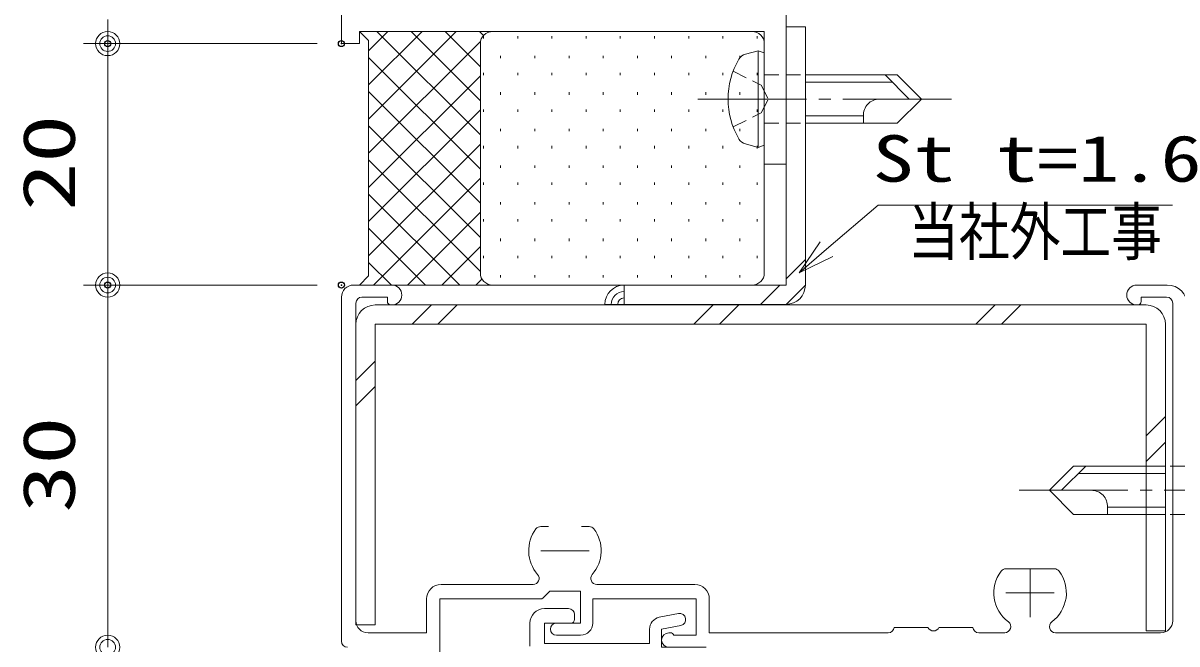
# Model space of a CAD drawing. Units: millimetres on the paper. Extents: x -395 to 395, y -281 to 281.
# Drawn here: x 145.4 to 240.9, y -174.4 to -123 of the extents above; entities that cross this region are included whole.
import ezdxf
from ezdxf.enums import TextEntityAlignment as Align

# ---------------------------------------------------------------- set-up
doc = ezdxf.new("R2010")
doc.units = ezdxf.units.MM
doc.header["$PDMODE"] = 32
doc.header["$PDSIZE"] = 0.5
for name, pattern in [('CHAIN1', [8, 5, -1, 1, -1]), ('CHAIN2', [12, 9, -1, 1, -1]), ('DASHED1', [1.8, 1.2, -0.6])]:
    doc.linetypes.add(name, pattern=pattern)
for name, color, linetype, lineweight in [('0-2_USERZ', 3, 'Continuous', 9), ('0-6_KI', 7, 'Continuous', 9), ('0-8_DIM1', 6, 'Continuous', 9), ('0-9_SUNPOU', 3, 'Continuous', 9), ('0-A_0', 7, 'Continuous', 9), ('0-C_KATAZAI', 7, 'Continuous', 9), ('1-0_PARTS3', 3, 'Continuous', 9), ('1-1_SYMBOLS2', 3, 'Continuous', 9), ('1-2_PARTS2', 3, 'Continuous', 9)]:
    doc.layers.add(name, color=color, linetype=linetype, lineweight=lineweight)
doc.layers.add('0-B_DEFPOINTS', color=1, linetype='Continuous')
doc.styles.add('ＭＳ ゴシック', font='')
doc.styles.get('ＭＳ ゴシック').set_extended_font_data('MS Gothic')

# ---------------------------------------------------------------- blocks, each defined once
blk = doc.blocks.new('TWAKU_D')
at = {"layer": '0-C_KATAZAI'}
for p, q in [((-2, 0), (-2, -1.5)), ((0, 0), (-2, 0)), ((0, -90.002), (0, 0)), ((-1.5, -2), (-2, -1.5)), ((-1.5, -2), (-1.5, -5)), ((-5.842, -8.919), (-5.789, -8.804)), ((-5.773, -9.313), (-5.842, -8.919)), ((-2.227, -9.313), (-2.297, -9.706)), ((-2.297, -9.706), (-2.386, -9.796)), ((-6.3, -11.1), (-5.55, -11.1)), ((-2.85, -10.7), (-2.45, -11.1)), ((-2.45, -11.1), (-2.085, -11.1)), ((-1.5, -11.227), (-1.5, -30)), ((-1.5, -30), (-7.5, -30)), ((-7.5, -30), (-7.5, -32)), ((-5.5, -31.5), (-6, -32)), ((-5.5, -31.5), (-1.5, -31.5)), ((-1.5, -31.5), (-1.5, -58.5)), ((-7.5, -32), (-6, -32)), ((-10, -63), (-10, -69)), ((-1.5, -64.5), (-8.5, -64.5)), ((-8.5, -64.5), (-8.5, -70.157)), ((-1.5, -88.402), (-1.5, -64.5)), ((-10, -69), (-63, -83.133)), ((-8.5, -70.157), (-12.134, -71.126)), ((-19.153, -72.997), (-33.3, -76.77)), ((-34.8, -77.17), (-47.134, -80.459)), ((-34.8, -77.17), (-34.8, -92.5)), ((-33.3, -88.402), (-33.3, -76.77)), ((-54.153, -82.331), (-68.484, -86.152)), ((-65, -83.667), (-70, -85)), ((-70, -85), (-70, -95)), ((-68.5, -86.165), (-68.5, -92.5)), ((-33.2, -90.002), (-25, -90.002)), ((-6, -90.002), (0, -90.002)), ((-68.5, -92.5), (-34.8, -92.5))]:
    blk.add_line(p, q, dxfattribs=at)
for points in [[(-1.5, -5), (-8, -5), (-8, -15), (-6.8, -15), (-6.8, -11.6)], [(-5.55, -11.1), (-5.15, -10.7), (-5.15, -10.561), (-5.268, -10.277)], [(-2.732, -10.277), (-2.85, -10.561), (-2.85, -10.7)], [(-1.5, -58.5), (-7, -58.5), (-7, -60), (-1.5, -60), (-1.5, -63), (-10, -63)], [(-61.2, -75.5), (-61.2, -65.5), (-60.5, -65), (-60.5, -63.5), (-63, -63.5), (-63, -73.5)], [(-63, -73.5), (-65, -73.5), (-65, -83.722)], [(-13.23, -74.828), (-13.167, -74.718), (-13.202, -74.318)], [(-16.637, -75.234), (-16.468, -75.598), (-16.358, -75.662)], [(-12.118, -75.884), (-12.956, -76.107), (-13.447, -75.823), (-13.482, -75.689), (-13.441, -75.383)], [(-63, -83.211), (-63, -75.5), (-61.2, -75.5)], [(-15.899, -76.038), (-15.711, -76.283), (-15.675, -76.417), (-15.959, -76.908), (-16.797, -77.132)], [(-48.23, -84.161), (-48.167, -84.051), (-48.202, -83.651)], [(-51.637, -84.567), (-51.468, -84.931), (-51.358, -84.995)], [(-47.118, -85.217), (-47.956, -85.441), (-48.447, -85.156), (-48.482, -85.022), (-48.441, -84.716)], [(-50.899, -85.372), (-50.711, -85.616), (-50.675, -85.751), (-50.959, -86.241), (-51.797, -86.465)], [(-24.5, -89.502), (-24.5, -89.032), (-25.591, -88.402), (-33.3, -88.402)], [(-1.5, -88.402), (-5.409, -88.402), (-6.5, -89.032), (-6.5, -89.502)], [(-70, -95), (-68.5, -95), (-68.5, -94), (-35, -94), (-35, -105), (-33.2, -105), (-33.2, -90.002)]]:
    blk.add_lwpolyline(points, dxfattribs=at)
for centre, radius, start, end in [((-4.86, -7.771), 0.75, 45.95278, 204.04722), ((-4, -9), 1.8, 79.14685, 100.85315), ((-3.14, -7.771), 0.75, 335.95278, 134.04722), ((-4, -9), 1.8, 149.14685, 173.7398), ((-4, -9), 1.8, 350, 30.85315), ((-4, -9), 1.8, 190, 225.20717), ((-4, -9), 1.8, 314.79283, 333.7398), ((-6.3, -11.6), 0.5, 90, 180), ((-4.5, -9), 3.2, 318.9855, 320.48256), ((-1.8, -11.227), 0.3, 359.99998, 140.48256), ((-11.927, -71.899), 0.8, 104.93141, 219.96007), ((-14.484, -73.06), 0.752, 350.88419, 148.97862), ((-15, -74.473), 3.209, 333.91691, 39.96007), ((-18.947, -73.77), 0.8, 349.90274, 104.93141), ((-16.151, -73.505), 0.752, 60.88419, 218.97862), ((-15, -74.473), 1.805, 94.07826, 115.78456), ((-15, -74.473), 1.805, 4.93141, 45.78456), ((-15, -74.473), 3.209, 169.90274, 235.94591), ((-15, -74.473), 1.805, 164.07826, 204.93141), ((-15, -74.473), 1.805, 329.72424, 348.6712), ((-15, -74.473), 1.805, 221.19161, 240.13857), ((-46.927, -81.232), 0.8, 104.93141, 219.96007), ((-51.151, -82.838), 0.752, 60.88419, 218.97862), ((-50, -83.806), 1.805, 94.07826, 115.78456), ((-49.484, -82.394), 0.752, 350.88419, 148.97862), ((-50, -83.806), 3.209, 333.91691, 39.96007), ((-53.947, -83.104), 0.8, 349.90274, 104.93141), ((-50, -83.806), 1.805, 4.93141, 45.78456), ((-50, -83.806), 3.209, 169.90274, 235.94591), ((-50, -83.806), 1.805, 164.07826, 204.93141), ((-50, -83.806), 1.805, 329.72424, 348.6712), ((-50, -83.806), 1.805, 221.19161, 240.13857), ((-25, -89.502), 0.5, 270, 0), ((-6, -89.502), 0.5, 180, 270)]:
    blk.add_arc(centre, radius, start, end, dxfattribs=at)
blk = doc.blocks.new('DOT1')
at = {"layer": '0-A_0'}
blk.add_line((0, 0), (-1, 0), dxfattribs=at)
for radius in [0.5, 0.325]:
    blk.add_circle((0, 0), radius, dxfattribs=at)
blk = doc.blocks.new('A$C095F280F')
at = {"layer": '1-0_PARTS3'}
for p, q in [((0.5, 4), (0, 3.824)), ((0, 3.824), (0, -3.824)), ((0.5, 4), (1.553, 3.719)), ((0.5, 4), (0.5, -4)), ((-11, 2), (-13, 0)), ((-10, 2), (-12, 0)), ((-3.4, 2), (-11, 2)), ((-3.4, 1.4), (-10.6, 1.4)), ((-11, -2), (-13, 0)), ((-8.2, -1.4), (-8.2, -2)), ((-3.4, -1.4), (-8.2, -1.4)), ((-3.4, -2), (-11, -2)), ((0.5, -4), (1.553, -3.719)), ((0.5, -4), (0, -3.824))]:
    blk.add_line(p, q, dxfattribs=at)
at = {"layer": '1-0_PARTS3', "linetype": 'DASHED1'}
for p, q in [((0, 2), (-3.4, 2)), ((0, -2), (-3.4, -2))]:
    blk.add_line(p, q, dxfattribs=at)
at = {"layer": '1-0_PARTS3', "linetype": 'CHAIN2'}
blk.add_line((5.5, 0), (-15.5, 0), dxfattribs=at)
at = {"layer": '1-0_PARTS3', "linetype": 'DASHED1'}
for points in [[(2.579, 2.3), (0.263, 1.145), (-0.346, 0)], [(2.579, -2.3), (0.263, -1.145), (-0.346, 0)]]:
    blk.add_lwpolyline(points, dxfattribs=at)
at = {"layer": '1-0_PARTS3'}
for centre, radius, start, end in [((1.321, 2.85), 0.9, 30.58711, 75.06234), ((-3.5, 0), 6.5, 329.41289, 30.58711), ((-9.532, -1.333), 1.333, 357.13402, 90), ((1.321, -2.85), 0.9, 284.93766, 329.41289)]:
    blk.add_arc(centre, radius, start, end, dxfattribs=at)
blk = doc.blocks.new('A$C0DC34738')
at = {"layer": '1-2_PARTS2', "color": 134}
blk.add_lwpolyline([(0, 3), (0, 0), (3, 0)], dxfattribs=at)
for radius in [3, 2, 1]:
    blk.add_arc((0, 0), radius, 360, 90, dxfattribs=at)
blk = doc.blocks.new('_Open30')
at = {"layer": '0-A_0'}
blk.add_line((0, 0), (-1, 0), dxfattribs=at)
blk.add_lwpolyline([(-1, 0.2679), (0, 0), (-1, -0.2679)], dxfattribs=at)

msp = doc.modelspace()

# ---------------------------------------------------------------- linework, layer by layer
at = {"layer": '0-2_USERZ'}
for p, q in [((169.78, -124.682), (150.435, -124.682)), ((169.78, -124.682), (150.435, -124.682)), ((152.435, -126.682), (152.435, -142.682)), ((169.78, -144.682), (150.435, -144.682)), ((169.78, -144.682), (150.435, -144.682)), ((152.435, -172.682), (152.435, -146.682))]:
    msp.add_line(p, q, dxfattribs=at)
at = {"layer": '0-6_KI'}
for p, q in [((175.955, -144.682), (172.78, -144.682)), ((240.13, -144.682), (237.605, -144.682)), ((171.78, -145.682), (171.78, -174.182)), ((172.98, -172.482), (172.98, -146.182)), ((175.88, -146.332), (175.955, -146.332)), ((237.605, -146.332), (237.68, -146.332)), ((240.58, -146.182), (240.58, -172.482)), ((188.909, -164.682), (188.28, -164.682)), ((192.28, -164.682), (191.652, -164.682)), ((187.642, -169.482), (180.03, -169.482)), ((201.03, -169.482), (192.919, -169.482)), ((188.58, -171.482), (190.58, -171.482)), ((198.09, -172.2), (199.685, -171.891)), ((187.38, -174.582), (187.38, -172.682)), ((191.08, -171.982), (191.08, -172.382)), ((189.58, -173.682), (191.58, -173.682)), ((198.998, -173.482), (198.88, -173.482)), ((220.322, -173.032), (217.53, -173.032)), ((224.03, -173.032), (221.239, -173.032)), ((226.68, -173.482), (224.528, -173.482)), ((239.58, -173.482), (230.88, -173.482))]:
    msp.add_line(p, q, dxfattribs=at)
at = {"layer": '0-6_KI', "linetype": 'CHAIN1'}
for p, q in [((192.28, -166.682), (188.28, -166.682)), ((228.78, -168.182), (228.78, -172.182)), ((230.78, -170.182), (226.78, -170.182))]:
    msp.add_line(p, q, dxfattribs=at)
at = {"layer": '0-6_KI'}
for points in [[(173.48, -145.682), (175.58, -145.682), (175.58, -146.032)], [(237.98, -146.032), (237.98, -145.682), (240.08, -145.682)], [(230.78, -168.182), (230.152, -168.182), (227.409, -168.182), (226.78, -168.182)], [(178.83, -170.682), (178.83, -173.482), (173.98, -173.482)], [(182.88, -185.382), (179.93, -185.382), (179.93, -170.682), (188.256, -170.682)], [(188.468, -170.594), (189.03, -170.032), (191.58, -170.032), (191.58, -172.682), (189.58, -172.682)], [(192.58, -172.682), (192.58, -170.682), (201.13, -170.682), (201.13, -173.682), (199.28, -173.682)], [(217.033, -173.482), (202.23, -173.482), (202.23, -170.682)], [(190.78, -172.682), (188.58, -172.682), (188.58, -174.382), (197.28, -174.382), (197.28, -173.182)], [(199.876, -172.873), (198.28, -173.182), (198.28, -174.682), (201.98, -174.682)]]:
    msp.add_lwpolyline(points, dxfattribs=at)
for centre, radius, start, end in [((172.78, -145.682), 1, 90, 180), ((175.955, -145.507), 0.825, 270, 90), ((237.605, -145.507), 0.825, 90, 270), ((240.13, -146.332), 1.65, 0, 90), ((173.48, -146.182), 0.5, 90, 180), ((175.88, -146.032), 0.3, 180, 270), ((237.68, -146.032), 0.3, 270, 0), ((240.08, -146.182), 0.5, 0, 90), ((190.28, -166.682), 3, 143.1301, 221.08233), ((188.28, -165.182), 0.5, 90, 143.1301), ((192.28, -165.182), 0.5, 36.8699, 90), ((190.28, -166.682), 3, 318.91767, 36.8699), ((187.642, -168.982), 0.5, 270, 41.08233), ((192.919, -168.982), 0.5, 138.91767, 270), ((228.78, -170.182), 3, 143.1301, 233.1301), ((226.78, -168.682), 0.5, 90, 143.1301), ((228.78, -170.182), 3, 306.8699, 36.8699), ((230.78, -168.682), 0.5, 36.8699, 90), ((180.03, -170.682), 1.2, 90, 180), ((201.03, -170.682), 1.2, 0, 90), ((188.256, -170.382), 0.3, 270, 315), ((188.58, -172.682), 1.2, 90, 180), ((190.58, -171.982), 0.5, 0, 90), ((199.78, -172.382), 0.5, 280.96785, 100.96785), ((173.98, -172.482), 1, 180, 270), ((189.58, -173.182), 0.5, 90, 270), ((190.78, -172.382), 0.3, 270, 0), ((191.58, -172.682), 1, 270, 0), ((198.28, -173.182), 1, 100.96785, 180), ((226.68, -172.982), 0.5, 270, 53.1301), ((230.88, -172.982), 0.5, 126.8699, 270), ((239.58, -172.482), 1, 270, 0), ((198.88, -174.082), 0.6, 90, 270), ((198.998, -173.782), 0.3, 19.47122, 90), ((217.033, -172.982), 0.5, 270, 354.26083), ((220.78, -172.832), 0.5, 203.57818, 336.42182), ((224.528, -172.982), 0.5, 185.73917, 270), ((172.28, -174.182), 0.5, 180, 270)]:
    msp.add_arc(centre, radius, start, end, dxfattribs=at)
at = {"layer": '0-8_DIM1'}
msp.add_lwpolyline([(240.554, -138.055), (221.786, -138.055), (216.191, -138.055), (211.939, -141.71)], dxfattribs=at)
at = {"layer": '0-9_SUNPOU'}
for p, q in [((208.58, -144.159), (210.18, -142.559)), ((206.457, -146.282), (208.057, -144.682)), ((208.58, -146.282), (210.18, -144.682)), ((174.58, -146.332), (238.38, -146.332)), ((177.623, -147.932), (179.223, -146.332)), ((179.746, -147.932), (181.346, -146.332)), ((200.957, -147.932), (202.557, -146.332)), ((203.08, -147.932), (204.68, -146.332)), ((224.292, -147.932), (225.892, -146.332)), ((226.415, -147.932), (228.015, -146.332)), ((172.98, -152.575), (174.58, -150.975)), ((172.98, -154.698), (174.58, -153.098)), ((238.38, -157.178), (239.98, -155.578)), ((238.38, -159.301), (239.98, -157.701))]:
    msp.add_line(p, q, dxfattribs=at)
at = {"layer": '0-9_SUNPOU', "color": 4}
msp.add_line((174.58, -146.332), (238.38, -146.332), dxfattribs=at)
for points in [[(195.18, -144.682), (208.58, -144.682), (208.58, -123.282), (210.18, -123.282), (210.18, -144.682)], [(208.58, -146.282), (195.18, -146.282), (195.18, -144.682)], [(238.38, -173.332), (238.38, -147.932), (174.58, -147.932), (174.58, -172.832), (172.98, -172.832), (172.98, -147.932)], [(239.98, -147.932), (239.98, -173.332), (238.38, -173.332)]]:
    msp.add_lwpolyline(points, dxfattribs=at)
at = {"layer": '0-9_SUNPOU'}
for points in [[(195.18, -144.682), (208.58, -144.682), (208.58, -123.282), (210.18, -123.282), (210.18, -144.682)], [(208.58, -146.282), (195.18, -146.282), (195.18, -144.682)], [(238.38, -173.332), (238.38, -147.932), (174.58, -147.932), (174.58, -172.832), (172.98, -172.832), (172.98, -147.932)], [(239.98, -147.932), (239.98, -173.332), (238.38, -173.332)]]:
    msp.add_lwpolyline(points, dxfattribs=at)
at = {"layer": '0-9_SUNPOU', "color": 4}
for centre, start, end in [((208.58, -144.682), 270, 0), ((174.58, -147.932), 90, 180), ((238.38, -147.932), 0, 90)]:
    msp.add_arc(centre, 1.6, start, end, dxfattribs=at)
at = {"layer": '0-9_SUNPOU'}
for centre, start, end in [((208.58, -144.682), 270, 0), ((174.58, -147.932), 90, 180), ((238.38, -147.932), 0, 90)]:
    msp.add_arc(centre, 1.6, start, end, dxfattribs=at)
at = {"layer": '0-B_DEFPOINTS'}
for p in [(152.435, -124.682), (171.78, -124.682), (152.435, -144.682), (171.78, -144.682)]:
    msp.add_point(p, dxfattribs=at)
at = {"layer": '1-1_SYMBOLS2'}
for p, q in [((181.285, -123.682), (174.03, -130.937)), ((178.457, -123.682), (174.03, -128.109)), ((175.629, -123.682), (174.03, -125.28)), ((183.28, -132.252), (174.711, -123.682)), ((183.28, -129.423), (177.539, -123.682)), ((183.28, -126.595), (180.368, -123.682)), ((183.535, -124.021), (183.196, -123.682)), ((183.541, -124.272), (183.541, -124.072)), ((184.114, -123.682), (184.096, -123.7)), ((184.28, -123.682), (205.78, -123.682)), ((186.371, -124.272), (186.371, -124.072)), ((189.201, -124.272), (189.201, -124.072)), ((192.031, -124.272), (192.031, -124.072)), ((194.861, -124.272), (194.861, -124.072)), ((197.691, -124.272), (197.691, -124.072)), ((200.521, -124.272), (200.521, -124.072)), ((203.351, -124.272), (203.351, -124.072)), ((206.181, -124.272), (206.181, -124.072)), ((183.299, -124.497), (174.03, -133.766)), ((183.28, -124.682), (183.28, -143.682)), ((183.28, -143.682), (183.28, -124.682)), ((206.78, -124.682), (206.78, -143.682)), ((183.28, -135.08), (174.03, -125.83)), ((184.956, -125.887), (184.956, -125.687)), ((187.786, -125.887), (187.786, -125.687)), ((190.616, -125.887), (190.616, -125.687)), ((193.446, -125.887), (193.446, -125.687)), ((196.276, -125.887), (196.276, -125.687)), ((199.106, -125.887), (199.106, -125.687)), ((201.936, -125.887), (201.936, -125.687)), ((204.766, -125.887), (204.766, -125.687)), ((183.28, -127.344), (174.03, -136.594)), ((183.541, -127.302), (183.541, -127.102)), ((186.371, -127.302), (186.371, -127.102)), ((189.201, -127.302), (189.201, -127.102)), ((192.031, -127.302), (192.031, -127.102)), ((194.861, -127.302), (194.861, -127.102)), ((197.691, -127.302), (197.691, -127.102)), ((200.521, -127.302), (200.521, -127.102)), ((203.351, -127.302), (203.351, -127.102)), ((206.181, -127.302), (206.181, -127.102)), ((183.28, -137.909), (174.03, -128.659)), ((184.956, -128.917), (184.956, -128.717)), ((187.786, -128.917), (187.786, -128.717)), ((190.616, -128.917), (190.616, -128.717)), ((193.446, -128.917), (193.446, -128.717)), ((196.276, -128.917), (196.276, -128.717)), ((199.106, -128.917), (199.106, -128.717)), ((201.936, -128.917), (201.936, -128.717)), ((204.766, -128.917), (204.766, -128.717)), ((183.28, -130.172), (174.03, -139.422)), ((183.541, -130.332), (183.541, -130.132)), ((186.371, -130.332), (186.371, -130.132)), ((189.201, -130.332), (189.201, -130.132)), ((192.031, -130.332), (192.031, -130.132)), ((194.861, -130.332), (194.861, -130.132)), ((197.691, -130.332), (197.691, -130.132)), ((200.521, -130.332), (200.521, -130.132)), ((203.351, -130.332), (203.351, -130.132)), ((206.181, -130.332), (206.181, -130.132)), ((183.28, -140.737), (174.03, -131.487)), ((184.956, -131.947), (184.956, -131.747)), ((187.786, -131.947), (187.786, -131.747)), ((190.616, -131.947), (190.616, -131.747)), ((193.446, -131.947), (193.446, -131.747)), ((196.276, -131.947), (196.276, -131.747)), ((199.106, -131.947), (199.106, -131.747)), ((201.936, -131.947), (201.936, -131.747)), ((204.766, -131.947), (204.766, -131.747)), ((183.28, -133.001), (174.03, -142.251)), ((183.541, -133.362), (183.541, -133.162)), ((186.371, -133.362), (186.371, -133.162)), ((189.201, -133.362), (189.201, -133.162)), ((192.031, -133.362), (192.031, -133.162)), ((194.861, -133.362), (194.861, -133.162)), ((197.691, -133.362), (197.691, -133.162)), ((200.521, -133.362), (200.521, -133.162)), ((203.351, -133.362), (203.351, -133.162)), ((206.181, -133.362), (206.181, -133.162)), ((183.28, -143.565), (174.03, -134.315)), ((184.956, -134.977), (184.956, -134.777)), ((187.786, -134.977), (187.786, -134.777)), ((190.616, -134.977), (190.616, -134.777)), ((193.446, -134.977), (193.446, -134.777)), ((196.276, -134.977), (196.276, -134.777)), ((199.106, -134.977), (199.106, -134.777)), ((201.936, -134.977), (201.936, -134.777)), ((204.766, -134.977), (204.766, -134.777)), ((183.28, -135.829), (174.428, -144.682)), ((183.541, -136.392), (183.541, -136.192)), ((186.371, -136.392), (186.371, -136.192)), ((189.201, -136.392), (189.201, -136.192)), ((192.031, -136.392), (192.031, -136.192)), ((194.861, -136.392), (194.861, -136.192)), ((197.691, -136.392), (197.691, -136.192)), ((200.521, -136.392), (200.521, -136.192)), ((203.351, -136.392), (203.351, -136.192)), ((206.181, -136.392), (206.181, -136.192)), ((181.569, -144.682), (174.03, -137.144)), ((184.956, -138.007), (184.956, -137.807)), ((187.786, -138.007), (187.786, -137.807)), ((190.616, -138.007), (190.616, -137.807)), ((193.446, -138.007), (193.446, -137.807)), ((196.276, -138.007), (196.276, -137.807)), ((199.106, -138.007), (199.106, -137.807)), ((201.936, -138.007), (201.936, -137.807)), ((204.766, -138.007), (204.766, -137.807)), ((183.28, -138.658), (177.256, -144.682)), ((183.541, -139.422), (183.541, -139.222)), ((186.371, -139.422), (186.371, -139.222)), ((189.201, -139.422), (189.201, -139.222)), ((192.031, -139.422), (192.031, -139.222)), ((194.861, -139.422), (194.861, -139.222)), ((197.691, -139.422), (197.691, -139.222)), ((200.521, -139.422), (200.521, -139.222)), ((203.351, -139.422), (203.351, -139.222)), ((206.181, -139.422), (206.181, -139.222)), ((178.74, -144.682), (174.03, -139.972)), ((184.956, -141.037), (184.956, -140.837)), ((187.786, -141.037), (187.786, -140.837)), ((190.616, -141.037), (190.616, -140.837)), ((193.446, -141.037), (193.446, -140.837)), ((196.276, -141.037), (196.276, -140.837)), ((199.106, -141.037), (199.106, -140.837)), ((201.936, -141.037), (201.936, -140.837)), ((204.766, -141.037), (204.766, -140.837)), ((183.28, -141.486), (180.084, -144.682)), ((183.541, -142.452), (183.541, -142.252)), ((186.371, -142.452), (186.371, -142.252)), ((189.201, -142.452), (189.201, -142.252)), ((192.031, -142.452), (192.031, -142.252)), ((194.861, -142.452), (194.861, -142.252)), ((197.691, -142.452), (197.691, -142.252)), ((200.521, -142.452), (200.521, -142.252)), ((203.351, -142.452), (203.351, -142.252)), ((206.181, -142.452), (206.181, -142.252)), ((175.912, -144.682), (174.03, -142.801)), ((183.417, -144.178), (182.913, -144.682)), ((184.956, -144.067), (184.956, -143.867)), ((187.786, -144.067), (187.786, -143.867)), ((190.616, -144.067), (190.616, -143.867)), ((193.446, -144.067), (193.446, -143.867)), ((196.276, -144.067), (196.276, -143.867)), ((199.106, -144.067), (199.106, -143.867)), ((201.936, -144.067), (201.936, -143.867)), ((204.766, -144.067), (204.766, -143.867)), ((184.28, -144.682), (173.28, -144.682)), ((205.78, -144.682), (184.28, -144.682))]:
    msp.add_line(p, q, dxfattribs=at)
msp.add_lwpolyline([(173.28, -144.682), (174.03, -143.932), (174.03, -124.432), (173.28, -123.682), (184.28, -123.682)], dxfattribs=at)
for centre, start, end in [((184.28, -124.682), 90, 180), ((184.28, -124.682), 90, 180), ((205.78, -124.682), 0, 90), ((184.28, -143.682), 180, 270), ((184.28, -143.682), 180, 270), ((205.78, -143.682), 270, 0)]:
    msp.add_arc(centre, 1, start, end, dxfattribs=at)
at = {"layer": '1-2_PARTS2'}
for p, q in [((184.28, -123.682), (205.78, -123.682)), ((183.28, -124.682), (183.28, -143.682)), ((183.28, -143.682), (183.28, -124.682)), ((206.78, -124.682), (206.78, -143.682)), ((184.28, -144.682), (173.28, -144.682)), ((205.78, -144.682), (184.28, -144.682))]:
    msp.add_line(p, q, dxfattribs=at)
msp.add_lwpolyline([(173.28, -144.682), (174.03, -143.932), (174.03, -124.432), (173.28, -123.682), (184.28, -123.682)], dxfattribs=at)
for centre, start, end in [((184.28, -124.682), 90, 180), ((184.28, -124.682), 90, 180), ((205.78, -124.682), 0, 90), ((184.28, -143.682), 180, 270), ((184.28, -143.682), 180, 270), ((205.78, -143.682), 270, 0)]:
    msp.add_arc(centre, 1, start, end, dxfattribs=at)

# ---------------------------------------------------------------- block references
at = {"layer": '0-2_USERZ'}
msp.add_blockref('TWAKU_D', (241.78, -29.682), dxfattribs=at)
at = {"layer": '0-2_USERZ', "xscale": 2, "yscale": 2}
for p, rotation in [((152.435, -124.682), 270), ((152.435, -124.682), 90), ((152.435, -144.682), 270), ((152.435, -144.682), 90), ((152.435, -174.682), 270)]:
    msp.add_blockref('DOT1', p, dxfattribs=dict(at, rotation=rotation))
at = {"layer": '0-8_DIM1', "xscale": 3, "yscale": 3, "rotation": 220.68426}
msp.add_blockref('_Open30', (209.665, -143.665), dxfattribs=at)
at = {"layer": '0-9_SUNPOU', "xscale": -1}
msp.add_blockref('A$C095F280F', (206.78, -129.277), dxfattribs=at)
at = {"layer": '0-9_SUNPOU', "xscale": -0.5333333, "yscale": 0.5333333}
msp.add_blockref('A$C0DC34738', (195.18, -146.282), dxfattribs=at)
at = {"layer": '0-9_SUNPOU'}
msp.add_blockref('A$C095F280F', (243.38, -161.679), dxfattribs=at)

# ---------------------------------------------------------------- texts
at = {"layer": '0-2_USERZ', "style": 'ＭＳ ゴシック', "width": 1.35}
for s, p in [('20', (151.018, -138.539)), ('30', (151.018, -163.539))]:
    msp.add_text(s, height=4.333, rotation=90, dxfattribs=at).set_placement(p, align=Align.BOTTOM_LEFT)
at = {"layer": '0-8_DIM1', "style": 'ＭＳ ゴシック'}
for s, width, p in [('St t=1.6', 1.3, (215.743, -137.276)), ('当社外工事', 0.8, (218.686, -143.341))]:
    msp.add_text(s, height=3.849, dxfattribs=dict(at, width=width)).set_placement(p, align=Align.BOTTOM_LEFT)

doc.saveas('drawing.dxf')
